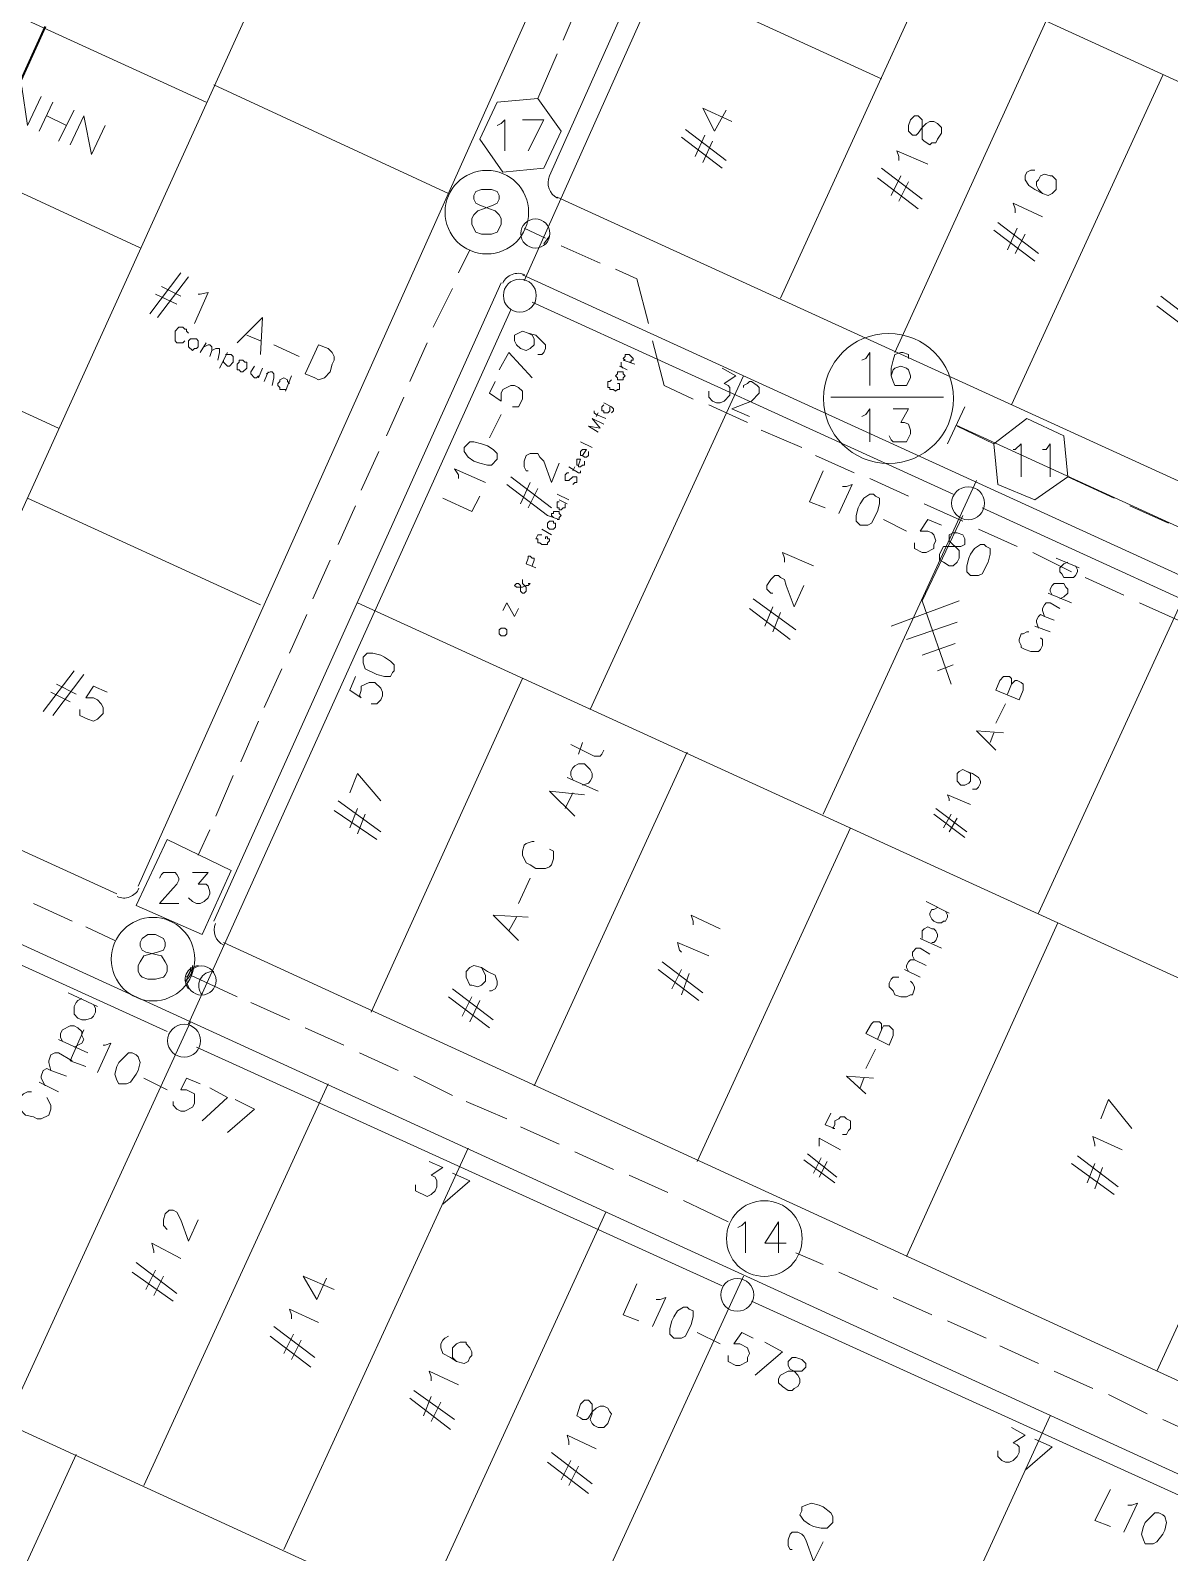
# Model space of a CAD drawing. Header units: millimetres. Extents: x 3.6 to 37.8, y 0.6 to 28.7.
# Drawn here: x 20.504 to 22.952, y 8.849 to 12.12 of the extents above; entities that cross this region are included whole.
import ezdxf

# ---------------------------------------------------------------- set-up
doc = ezdxf.new("R2010")
doc.units = ezdxf.units.MM
for name, color, linetype, true_color in [('PDF_S45$Cable-565', 23, 'Continuous', 0xdd8a6e), ('PDF_S45$Cable-840', 151, 'Continuous', 0x7fbfff), ('PDF_S45$LOTS', 254, 'Continuous', 0xdcdcdc), ('PDF_S45$Reverse$not$active', 61, 'Continuous', 0xdfff7f), ('PDF_S45$ROAD', 8, 'Continuous', 0x808080), ('PDF_S45$SDU', 157, 'Continuous', 0x396472), ('PDF_S45$Symbols-Ground', 12, 'Continuous', 0xb80000)]:
    doc.layers.add(name, color=color, linetype=linetype, true_color=true_color)
for name, color, linetype in [('PDF_S45$Passives-Highleg', 7, 'Continuous'), ('PDF_S45$Passives-Splt2way', 7, 'Continuous'), ('PDF_S45$Passives-TapOffs', 7, 'Continuous'), ('PDF_S45$pole', 7, 'Continuous'), ('PDF_S45$strand', 7, 'Continuous'), ('PDF_S45$Symbols-EndOfLine', 7, 'Continuous'), ('PDF_S45$Symbols-SelfTerminating', 7, 'Continuous')]:
    doc.layers.add(name, color=color, linetype=linetype)

msp = doc.modelspace()

# ---------------------------------------------------------------- linework, layer by layer
at = {"layer": 'PDF_S45$Cable-565', "lineweight": 13}
for points in [[(21.686, 12.1868), (21.6484, 12.0992)], [(21.6359, 12.07), (21.5942, 11.9741)], [(21.565, 11.6948), (21.6109, 11.6739)], [(21.4233, 11.5989), (21.4483, 11.6489)], [(21.6443, 11.6572), (21.7277, 11.6197)], [(21.761, 11.6072), (21.8069, 11.5863), (21.8319, 11.4904)], [(21.3691, 11.4821), (21.4108, 11.5655)], [(21.9278, 11.3278), (21.8653, 11.357), (21.8403, 11.4529)], [(21.319, 11.3653), (21.3566, 11.4487)], [(21.269, 11.2486), (21.3065, 11.332)], [(21.9612, 11.3153), (22.0446, 11.2778)], [(22.0738, 11.2611), (22.1613, 11.2236)], [(21.2148, 11.1318), (21.2523, 11.2152)], [(22.1905, 11.2069), (22.2739, 11.1694)], [(22.3073, 11.1569), (22.3907, 11.1193)], [(22.7326, 11.161), (22.8327, 11.1152)], [(21.1647, 11.0151), (21.2023, 11.0985)], [(22.424, 11.1026), (22.5074, 11.0651)], [(22.866, 11.0985), (22.9494, 11.0609)], [(22.5408, 11.0484), (22.6242, 11.0109)], [(22.6575, 10.9984), (22.7409, 10.9567)], [(21.1105, 10.8983), (21.1481, 10.9817)], [(22.7701, 10.9442), (22.8535, 10.9067)], [(21.0605, 10.7816), (21.098, 10.865)], [(22.8869, 10.89), (22.9703, 10.8525)], [(21.0063, 10.6648), (21.0438, 10.7482)], [(20.9562, 10.5481), (20.9938, 10.6356)], [(20.902, 10.4313), (20.9396, 10.5189)], [(20.8645, 10.3479), (20.8895, 10.4021)], [(20.5935, 10.2061), (20.5101, 10.2437)], [(20.6852, 10.1644), (20.6227, 10.1936)], [(20.9479, 10.0435), (20.8478, 10.0894)], [(21.0605, 9.9935), (20.9771, 10.031)], [(21.1772, 9.9393), (21.0939, 9.9768)], [(21.294, 9.8851), (21.2106, 9.9226)], [(21.4108, 9.8308), (21.3274, 9.8725)], [(21.5275, 9.7808), (21.4399, 9.8183)], [(21.6401, 9.7266), (21.5567, 9.7641)], [(21.7569, 9.6724), (21.6735, 9.7099)], [(21.8736, 9.6224), (21.7902, 9.6599)], [(22.0029, 9.5598), (21.907, 9.6057)], [(22.2072, 9.4681), (22.1488, 9.4931)], [(22.324, 9.4139), (22.2406, 9.4514)], [(22.4407, 9.3597), (22.3573, 9.3972)], [(22.5575, 9.3096), (22.4741, 9.3471)], [(22.67, 9.2554), (22.5867, 9.2929)], [(22.7868, 9.2012), (22.7034, 9.2387)], [(22.9036, 9.147), (22.8202, 9.1887)], [(23.0203, 9.097), (22.9369, 9.1345)]]:
    msp.add_lwpolyline(points, dxfattribs=at)
at = {"layer": 'PDF_S45$Cable-840', "lineweight": 40}
msp.add_lwpolyline([(20.5351, 12.1284), (20.3892, 11.8073)], dxfattribs=at)
at = {"layer": 'PDF_S45$LOTS', "lineweight": 0}
for points in [[(20.2098, 10.4813), (22.5074, 15.5477), (24.1045, 19.0587)], [(22.1155, 11.5446), (22.766, 12.9666)], [(21.8152, 12.2535), (22.3323, 12.0158)], [(22.4407, 12.2535), (25.7307, 10.7482)], [(20.8812, 11.9658), (20.3808, 12.1951)], [(22.3615, 11.4279), (22.6867, 12.1409)], [(22.6117, 11.3153), (22.9369, 12.0242)], [(21.4024, 11.7698), (20.8979, 12.0033)], [(20.7394, 11.6531), (20.2349, 11.8866)], [(20.5643, 11.2653), (20.0556, 11.4988)], [(21.7068, 10.6606), (22.0362, 11.3779)], [(22.2072, 10.4355), (22.5366, 11.1527)], [(20.9979, 10.8858), (20.4976, 11.1152)], [(22.67, 10.2228), (22.9995, 10.94)], [(25.5222, 8.9177), (21.2064, 10.89)], [(21.2356, 10.0102), (21.5609, 10.7274)], [(21.5859, 9.8517), (21.9153, 10.5689)], [(21.9362, 9.6891), (22.2656, 10.4063)], [(22.3865, 9.4848), (22.7117, 10.202)], [(20.8478, 9.9893), (20.4517, 9.1261)], [(22.9244, 9.2387), (23.2538, 9.9559)], [(21.1439, 9.8559), (20.7478, 8.9927)], [(21.4441, 9.7183), (21.048, 8.8551)], [(21.7402, 9.5807), (21.344, 8.7175)], [(22.9578, 7.9753), (19.6344, 9.5014)], [(22.0362, 9.4431), (21.6401, 8.5799)], [(22.6951, 9.1428), (22.2989, 8.2797)], [(20.6018, 9.0594), (20.2057, 8.1963)]]:
    msp.add_lwpolyline(points, dxfattribs=at)
at = {"layer": 'PDF_S45$Passives-Highleg', "lineweight": 9}
for points in [[(21.6193, 11.6781), (21.6067, 11.6614)], [(21.6151, 11.6697), (21.6151, 11.6739)]]:
    msp.add_lwpolyline(points, close=True, dxfattribs=at)
for centre in [(21.5888, 11.6836), (20.8715, 10.0782)]:
    msp.add_circle(centre, 0.0313, dxfattribs=at)
for centre, radius, start, end in [((20.8145, 10.1081), 0.0376, 303.6901, 3.1798), ((20.8666, 10.08), 0.0303, 93.9452, 220.8151), ((20.8228, 10.104), 0.0251, 311.6335, 4.7636), ((20.8958, 10.0675), 0.0303, 86.0548, 220.8151)]:
    msp.add_arc(centre, radius, start, end, dxfattribs=at)
at = {"layer": 'PDF_S45$Passives-Splt2way', "lineweight": 9}
for points in [[(21.4733, 11.7782), (21.4942, 11.7782), (21.5067, 11.774), (21.5108, 11.7656), (21.5108, 11.7573), (21.5067, 11.749), (21.4983, 11.7448), (21.4775, 11.7365), (21.465, 11.7323), (21.4566, 11.724), (21.4525, 11.7156), (21.4525, 11.7031), (21.4608, 11.6864), (21.4733, 11.6823), (21.4942, 11.6823), (21.5067, 11.6864), (21.515, 11.7031), (21.515, 11.7156), (21.5108, 11.724), (21.5025, 11.7323), (21.49, 11.7365), (21.4691, 11.7448), (21.4608, 11.749), (21.4566, 11.7573), (21.4566, 11.7656), (21.4608, 11.774)], [(20.7561, 10.1769), (20.7728, 10.1769), (20.7895, 10.1686), (20.7936, 10.1603), (20.7936, 10.1519), (20.7895, 10.1436), (20.7769, 10.1394), (20.7603, 10.1352), (20.7478, 10.1311), (20.7394, 10.1186), (20.7352, 10.1102), (20.7352, 10.0977), (20.7394, 10.0894), (20.7436, 10.0852), (20.7561, 10.081), (20.7728, 10.081), (20.7895, 10.0852), (20.7936, 10.0894), (20.7978, 10.0977), (20.7978, 10.1102), (20.7936, 10.1186), (20.7853, 10.1311), (20.7519, 10.1394), (20.7436, 10.1436), (20.7394, 10.1519), (20.7394, 10.1603), (20.7436, 10.1686)]]:
    msp.add_lwpolyline(points, close=True, dxfattribs=at)
for centre in [(21.4845, 11.7295), (20.7673, 10.1241)]:
    msp.add_circle(centre, 0.0897, dxfattribs=at)
at = {"layer": 'PDF_S45$Passives-TapOffs', "lineweight": 9}
for points in [[(21.5942, 11.9741), (21.6443, 11.9033), (21.6067, 11.824), (21.5192, 11.8157), (21.4691, 11.8866), (21.5067, 11.9658)], [(22.7326, 11.161), (22.6617, 11.111), (22.5825, 11.1443), (22.5741, 11.2319), (22.645, 11.2861), (22.7243, 11.2486)], [(20.8729, 10.1769), (20.7311, 10.2395), (20.7978, 10.3813), (20.9354, 10.3145)]]:
    msp.add_lwpolyline(points, close=True, dxfattribs=at)
for points in [[(21.5067, 11.9158), (21.515, 11.9199), (21.5233, 11.9283), (21.5233, 11.8616)], [(21.5609, 11.9283), (21.6067, 11.9283), (21.5734, 11.8616)], [(22.6158, 11.2194), (22.62, 11.2194), (22.6325, 11.2319), (22.6325, 11.161)], [(22.6784, 11.2194), (22.6867, 11.2194), (22.6951, 11.2319), (22.6951, 11.161)], [(20.7811, 10.2979), (20.7853, 10.3062), (20.7895, 10.3104), (20.8145, 10.3104), (20.8186, 10.3062), (20.8228, 10.2979), (20.8228, 10.2937), (20.8186, 10.2854), (20.8103, 10.277), (20.7811, 10.2437), (20.8228, 10.2437)], [(20.852, 10.3104), (20.8854, 10.3104), (20.8645, 10.2854), (20.8812, 10.2854), (20.8854, 10.2812), (20.8895, 10.2687), (20.8895, 10.2645), (20.8854, 10.2562), (20.877, 10.2478), (20.8687, 10.2437), (20.8603, 10.2437), (20.852, 10.2478), (20.8437, 10.2562)], [(22.0237, 9.5473), (22.0321, 9.5515), (22.0404, 9.5598), (22.0404, 9.4931)], [(22.128, 9.5139), (22.0821, 9.5139), (22.1113, 9.5598), (22.1113, 9.4931)]]:
    msp.add_lwpolyline(points, dxfattribs=at)
msp.add_circle((22.0808, 9.5236), 0.0813, dxfattribs=at)
at = {"layer": 'PDF_S45$pole', "lineweight": 0}
for points in [[(21.5817, 11.4654), (21.5859, 11.4571), (21.5859, 11.4446), (21.5776, 11.4362), (21.5692, 11.4321), (21.5567, 11.4362), (21.5484, 11.4446), (21.5442, 11.4529), (21.5442, 11.4654), (21.5609, 11.4738), (21.5734, 11.4696)], [(21.4358, 11.2236), (21.4483, 11.2361), (21.4566, 11.2361), (21.4733, 11.2319), (21.4858, 11.2277), (21.4983, 11.2194), (21.5067, 11.2111), (21.5067, 11.1986), (21.4942, 11.186), (21.4858, 11.186), (21.4691, 11.1902), (21.4566, 11.1944), (21.4441, 11.2027), (21.4358, 11.2152)], [(22.3156, 11.1235), (22.3198, 11.1193), (22.3281, 11.1152), (22.3281, 11.1026), (22.324, 11.086), (22.3114, 11.0609), (22.3031, 11.0568), (22.2864, 11.0568), (22.2781, 11.0651), (22.2781, 11.0776), (22.2823, 11.0943), (22.2864, 11.1026), (22.2948, 11.1152), (22.3073, 11.1235)], [(22.4949, 11.0401), (22.5074, 11.0359), (22.5116, 11.0276), (22.5116, 11.0151), (22.5033, 11.0109), (22.4657, 11.0109), (22.4574, 10.9942), (22.4574, 10.9817), (22.4657, 10.9776), (22.4782, 10.9692), (22.4866, 10.9692), (22.4949, 10.9776), (22.4991, 10.9859), (22.4991, 11.0026), (22.4782, 11.0234), (22.4782, 11.0359), (22.4866, 11.0401)], [(22.5533, 11.0151), (22.5575, 11.0109), (22.5658, 11.0067), (22.5658, 10.9942), (22.5616, 10.9776), (22.5491, 10.9525), (22.5408, 10.9484), (22.5241, 10.9484), (22.5158, 10.9567), (22.5158, 10.9692), (22.5199, 10.9859), (22.5241, 10.9942), (22.5324, 11.0067), (22.545, 11.0151)], [(20.7227, 9.9226), (20.7311, 9.9184), (20.7352, 9.9142), (20.7394, 9.9017), (20.7352, 9.8851), (20.7311, 9.8767), (20.7186, 9.86), (20.7102, 9.8559), (20.6935, 9.8559), (20.6894, 9.8642), (20.6852, 9.8767), (20.6894, 9.8934), (20.6935, 9.9017), (20.7144, 9.9226)], [(21.9153, 9.3763), (21.9195, 9.3722), (21.9278, 9.368), (21.9278, 9.3555), (21.9236, 9.3388), (21.9111, 9.3138), (21.9028, 9.3096), (21.8861, 9.3096), (21.8778, 9.318), (21.8778, 9.3305), (21.882, 9.3471), (21.8861, 9.3555), (21.8945, 9.368), (21.907, 9.3763)], [(22.1488, 9.2679), (22.1613, 9.2638), (22.1697, 9.2554), (22.1697, 9.2471), (22.1613, 9.2387), (22.1321, 9.2387), (22.1155, 9.2304), (22.1113, 9.2221), (22.1113, 9.2137), (22.1196, 9.2054), (22.1321, 9.197), (22.1405, 9.197), (22.1446, 9.2012), (22.153, 9.2054), (22.1572, 9.2137), (22.1572, 9.2221), (22.153, 9.2304), (22.1446, 9.2387), (22.1363, 9.2429), (22.1321, 9.2512), (22.1321, 9.2596), (22.1405, 9.2679)], [(22.9286, 8.9343), (22.9369, 8.9302), (22.9411, 8.926), (22.9453, 8.9135), (22.9411, 8.8968), (22.9369, 8.8885), (22.9244, 8.8718), (22.9161, 8.8676), (22.8994, 8.8676), (22.8952, 8.876), (22.891, 8.8885), (22.8952, 8.9051), (22.8994, 8.9135), (22.9202, 8.9343)]]:
    msp.add_lwpolyline(points, close=True, dxfattribs=at)
for points in [[(21.5734, 11.4696), (21.5901, 11.4654), (21.6109, 11.4446), (21.6109, 11.4362), (21.6067, 11.4279), (21.6026, 11.4237), (21.5942, 11.4237)], [(21.5108, 11.3904), (21.5317, 11.4279), (21.5817, 11.3737)], [(21.54, 11.3111), (21.5525, 11.3111), (21.5609, 11.3278), (21.5609, 11.3445), (21.5525, 11.3528), (21.5442, 11.357), (21.5359, 11.357), (21.5192, 11.3487), (21.515, 11.3403), (21.515, 11.3236), (21.49, 11.3403), (21.5025, 11.3653)], [(21.515, 11.2945), (21.49, 11.2444)], [(21.4233, 11.1569), (21.4233, 11.1652), (21.4149, 11.1777), (21.4816, 11.1485)], [(22.2114, 11.0943), (22.178, 11.1068), (22.2072, 11.1735)], [(22.2489, 11.1402), (22.2572, 11.1402), (22.2697, 11.1443), (22.2406, 11.0818)], [(21.4691, 11.1193), (21.4525, 11.086), (21.3899, 11.1152)], [(22.3865, 11.0443), (22.3365, 11.0693)], [(22.4032, 11.0192), (22.4032, 11.0067), (22.4199, 10.9984), (22.4282, 10.9984), (22.4449, 11.0067), (22.4449, 11.0151), (22.449, 11.0234), (22.4449, 11.0359), (22.4407, 11.0401), (22.4324, 11.0443), (22.4157, 11.0443), (22.4324, 11.0693), (22.4616, 11.0568)], [(20.6227, 9.8934), (20.5893, 9.9059), (20.6185, 9.9726)], [(20.6602, 9.9393), (20.6644, 9.9393), (20.6769, 9.9434), (20.6477, 9.8809)], [(20.7978, 9.8434), (20.7478, 9.8684)], [(20.8103, 9.8183), (20.8103, 9.81), (20.8186, 9.8017), (20.827, 9.7975), (20.8353, 9.7975), (20.852, 9.8058), (20.8562, 9.8142), (20.8562, 9.835), (20.8395, 9.8434), (20.827, 9.8434), (20.8395, 9.8684), (20.8687, 9.8559)], [(20.8895, 9.8475), (20.9271, 9.8267), (20.8729, 9.7766)], [(20.9437, 9.8225), (20.9854, 9.8017), (20.9271, 9.7516)], [(21.8111, 9.3471), (21.7777, 9.3597), (21.8069, 9.4264)], [(21.8486, 9.393), (21.8569, 9.393), (21.8694, 9.3972), (21.8403, 9.3346)], [(21.9862, 9.2971), (21.9362, 9.3221)], [(22.0029, 9.2721), (22.0029, 9.2596), (22.0196, 9.2512), (22.0279, 9.2512), (22.0446, 9.2596), (22.0446, 9.2679), (22.0487, 9.2763), (22.0446, 9.2888), (22.0279, 9.2971), (22.0154, 9.2971), (22.0321, 9.3221), (22.0571, 9.3096)], [(22.0821, 9.3013), (22.1196, 9.2804), (22.0613, 9.2304)], [(22.8243, 8.9051), (22.791, 8.9177), (22.8243, 8.9844)], [(22.8619, 8.951), (22.8702, 8.951), (22.8827, 8.9552), (22.8535, 8.8926)]]:
    msp.add_lwpolyline(points, dxfattribs=at)
for centre in [(21.5554, 11.5502), (22.5187, 11.104), (20.834, 9.9489), (22.0225, 9.4027)]:
    msp.add_circle(centre, 0.0354, dxfattribs=at)
at = {"layer": 'PDF_S45$Reverse$not$active', "lineweight": 0}
msp.add_lwpolyline([(25.762, 9.564), (25.7641, 9.6057), (25.7974, 9.639), (25.8162, 9.6786), (25.8204, 9.7245), (25.8141, 9.7683), (25.7912, 9.8079), (25.4909, 9.9455), (25.3888, 9.9455), (22.4928, 11.2715)], dxfattribs=at)
at = {"layer": 'PDF_S45$ROAD', "lineweight": 0}
for points in [[(20.7352, 10.2812), (24.5548, 18.8127)], [(21.6359, 11.7615), (25.8892, 9.8183)], [(25.8141, 9.6515), (21.5609, 11.5947)], [(21.515, 11.578), (20.8979, 10.2061)], [(19.7303, 10.7023), (20.6894, 10.2645)], [(20.9187, 10.1603), (25.1594, 8.213)]]:
    msp.add_lwpolyline(points, dxfattribs=at)
for points in [[(22.228, 13.1709), (21.6193, 11.8073, 0.412081), (21.6366, 11.7598)], [(19.6092, 10.5183, -0.414157), (19.6553, 10.5355), (23.3247, 8.8551, -0.414663), (23.3432, 8.8082)]]:
    msp.add_lwpolyline(points, format="xyb", dxfattribs=at)
for centre, start, end in [((21.5513, 11.5627), 65.4566, 155.8739), ((20.7047, 10.2909), 245.3961, 335.8739), ((20.9341, 10.1866), 155.8741, 245.3961)]:
    msp.add_arc(centre, 0.0354, start, end, dxfattribs=at)
at = {"layer": 'PDF_S45$SDU', "lineweight": 0}
for points in [[(20.4559, 11.9324), (20.4851, 11.9992), (20.4976, 11.9158), (20.5268, 11.9783)], [(20.5226, 11.9033), (20.5518, 11.9658)], [(20.5643, 11.8824), (20.5976, 11.9491)], [(21.9987, 11.9491), (21.9737, 11.9033), (21.9487, 11.9533), (22.0112, 11.9241)], [(20.581, 11.9158), (20.5393, 11.9366)], [(20.5893, 11.8741), (20.6185, 11.9366), (20.6352, 11.8532), (20.6644, 11.9158)], [(21.9987, 11.8407), (21.9111, 11.9074)], [(21.9904, 11.824), (21.9028, 11.8907)], [(21.9528, 11.8949), (21.932, 11.849)], [(21.9695, 11.8824), (21.9487, 11.8365)], [(22.3698, 11.8407), (22.3698, 11.849), (22.3657, 11.8616), (22.4324, 11.8324)], [(22.4199, 11.7573), (22.3323, 11.824)], [(22.6784, 11.7698), (22.6617, 11.7782), (22.6492, 11.7865), (22.6409, 11.799), (22.6409, 11.8073), (22.645, 11.8157), (22.6534, 11.8199), (22.6617, 11.8199)], [(22.4115, 11.7365), (22.324, 11.8032)], [(22.374, 11.8073), (22.3531, 11.7656)], [(22.3907, 11.7948), (22.3698, 11.7531)], [(22.62, 11.7281), (22.62, 11.7365), (22.6158, 11.749), (22.6784, 11.7198)], [(22.6617, 11.6239), (22.5741, 11.6906)], [(22.67, 11.6406), (22.5825, 11.7073)], [(22.6242, 11.6948), (22.6033, 11.6489)], [(22.6409, 11.6823), (22.62, 11.6406)], [(20.7603, 11.5113), (20.827, 11.5989)], [(20.7769, 11.5029), (20.8437, 11.5905)], [(20.8186, 11.5321), (20.7728, 11.553)], [(20.827, 11.5488), (20.7853, 11.5697)], [(20.8645, 11.553), (20.8687, 11.553), (20.8854, 11.5572), (20.8562, 11.4904)], [(23.0203, 11.4821), (22.9327, 11.5488)], [(23.012, 11.4613), (22.9244, 11.528)], [(20.8353, 11.4529), (20.8312, 11.4487), (20.8186, 11.4487), (20.8145, 11.4529), (20.8145, 11.4738), (20.8228, 11.4821), (20.8312, 11.4821), (20.8353, 11.4779), (20.8395, 11.4779), (20.8395, 11.4738), (20.8437, 11.4696)], [(20.9479, 11.4487), (21.0021, 11.5029), (20.9979, 11.4237)], [(20.9979, 11.4529), (20.9688, 11.4654)], [(20.8687, 11.4279), (20.8812, 11.4487)], [(20.877, 11.4404), (20.8854, 11.4446), (20.8895, 11.4446), (20.8937, 11.4404), (20.8937, 11.4321), (20.8895, 11.4196)], [(20.8937, 11.4321), (20.902, 11.4362), (20.9104, 11.4362), (20.9104, 11.4279), (20.9062, 11.4112)], [(20.9104, 11.3945), (20.9271, 11.4279)], [(20.9229, 11.4237), (20.9354, 11.4237), (20.9396, 11.4196), (20.9396, 11.407), (20.9312, 11.3987), (20.9271, 11.3987), (20.9187, 11.407), (20.9187, 11.4112)], [(21.0813, 11.4196), (21.0271, 11.4446)], [(21.7819, 11.4112), (21.7777, 11.4154), (21.7819, 11.4196), (21.7819, 11.4237), (21.7902, 11.4237), (21.7986, 11.4154), (21.7986, 11.4112), (21.7944, 11.4112), (21.7944, 11.407), (21.7902, 11.407)], [(20.9938, 11.3779), (20.9896, 11.3737), (20.9854, 11.3737), (20.9771, 11.382), (20.9771, 11.3862), (20.9854, 11.3987)], [(20.9938, 11.3737), (21.0021, 11.3945)], [(21.0063, 11.3653), (21.0146, 11.3862)], [(21.0105, 11.382), (21.0188, 11.3862), (21.023, 11.3862), (21.0271, 11.382), (21.0271, 11.3737), (21.023, 11.357)], [(21.786, 11.3904), (21.7694, 11.3987)], [(21.7777, 11.3945), (21.7735, 11.3987), (21.7735, 11.407)], [(21.8027, 11.4029), (21.7777, 11.4112)], [(21.0522, 11.3487), (21.0396, 11.3487), (21.0396, 11.3528), (21.0355, 11.357), (21.0355, 11.3612), (21.0396, 11.3653), (21.0396, 11.3695), (21.048, 11.3737), (21.0563, 11.3695), (21.0563, 11.3653), (21.0605, 11.3612)], [(21.0522, 11.3445), (21.0647, 11.3779)], [(21.7652, 11.3612), (21.7694, 11.3612), (21.7694, 11.3487), (21.7652, 11.3487), (21.761, 11.3445), (21.7569, 11.3487), (21.7485, 11.3487), (21.7485, 11.3528), (21.7443, 11.3528), (21.7443, 11.3653), (21.7485, 11.3653), (21.7527, 11.3695)], [(21.736, 11.3195), (21.7527, 11.3111), (21.7569, 11.307), (21.7569, 11.3028), (21.7527, 11.2986)], [(21.7235, 11.2569), (21.7026, 11.2694), (21.7277, 11.2653), (21.711, 11.2861), (21.736, 11.2736)], [(21.7402, 11.2861), (21.7193, 11.2945), (21.7152, 11.2986), (21.7152, 11.3028)], [(21.7235, 11.2986), (21.7193, 11.2903)], [(21.7485, 11.3111), (21.7485, 11.3028), (21.7443, 11.2986), (21.736, 11.2986), (21.736, 11.3028), (21.7318, 11.3028), (21.7318, 11.3111), (21.736, 11.3153)], [(21.711, 11.2236), (21.686, 11.2361)], [(21.5734, 11.1735), (21.5692, 11.1735), (21.565, 11.1819), (21.565, 11.1944), (21.5692, 11.2069), (21.5776, 11.2111), (21.5942, 11.2111), (21.5984, 11.2027), (21.6067, 11.1944), (21.6234, 11.1485), (21.6401, 11.1902)], [(21.6943, 11.1944), (21.6943, 11.186), (21.6901, 11.186), (21.686, 11.1819), (21.6818, 11.1819), (21.6818, 11.186), (21.6776, 11.186), (21.6776, 11.1986), (21.686, 11.1986), (21.6818, 11.186)], [(21.7026, 11.2152), (21.7026, 11.2069), (21.6985, 11.2027), (21.6943, 11.2027), (21.6901, 11.2069), (21.686, 11.2069), (21.686, 11.2152), (21.6901, 11.2194), (21.6985, 11.2194), (21.6901, 11.2069)], [(21.6234, 11.0943), (21.5359, 11.161)], [(21.6693, 11.1443), (21.6735, 11.1485), (21.6776, 11.1485), (21.6776, 11.161), (21.6693, 11.161), (21.6609, 11.1527), (21.6526, 11.1527), (21.6526, 11.1652), (21.6568, 11.1694), (21.6609, 11.1694)], [(21.686, 11.1735), (21.686, 11.1694), (21.6818, 11.1694), (21.6609, 11.1819)], [(21.6735, 11.1819), (21.6693, 11.1735)], [(21.6276, 11.0735), (21.6234, 11.0776), (21.6234, 11.0818), (21.6276, 11.0818), (21.6276, 11.086), (21.6401, 11.086), (21.6401, 11.0818), (21.6443, 11.0776), (21.6401, 11.0735), (21.6401, 11.0693), (21.6151, 11.0776), (21.5275, 11.1443)], [(21.5776, 11.1485), (21.5567, 11.1026)], [(21.5942, 11.136), (21.5734, 11.0943)], [(21.6609, 11.111), (21.6359, 11.1235)], [(21.6526, 11.1026), (21.6526, 11.0943), (21.6484, 11.0943), (21.6443, 11.0901), (21.6401, 11.0901), (21.6401, 11.0943), (21.6359, 11.0943), (21.6359, 11.1068), (21.6401, 11.1068)], [(21.6568, 11.1026), (21.6401, 11.111)], [(21.6401, 11.0693), (21.6359, 11.0693)], [(21.6109, 11.0276), (21.6109, 11.0318), (21.6151, 11.0318), (21.6151, 11.0276), (21.6193, 11.0276), (21.6193, 11.0234), (21.6151, 11.0192), (21.6151, 11.0151), (21.6026, 11.0151), (21.5984, 11.0192), (21.5942, 11.0192), (21.5942, 11.0276), (21.5901, 11.0276), (21.5942, 11.0359), (21.6026, 11.0359)], [(21.6234, 11.0359), (21.6026, 11.0484)], [(22.1238, 10.9776), (22.1238, 10.9859), (22.1196, 10.9984), (22.1863, 10.9692)], [(21.5901, 10.965), (21.5692, 10.9734), (21.5734, 10.9859), (21.5734, 10.9901), (21.5776, 10.9901), (21.5817, 10.9859), (21.5859, 10.9859), (21.5859, 10.9817), (21.5817, 10.9692)], [(22.7576, 10.965), (22.7076, 10.9859)], [(22.7493, 10.9692), (22.7534, 10.9609), (22.7534, 10.9567), (22.7493, 10.9484), (22.7451, 10.9442), (22.7243, 10.9442), (22.7201, 10.9525), (22.7159, 10.9567), (22.7159, 10.965), (22.7243, 10.9734), (22.7326, 10.9776)], [(21.5734, 10.9317), (21.5776, 10.9317), (21.5734, 10.9275), (21.5692, 10.9275), (21.5609, 10.9233), (21.5484, 10.9233), (21.5442, 10.9275), (21.5484, 10.9317), (21.5525, 10.9317), (21.5567, 10.9275), (21.5567, 10.915), (21.5609, 10.9108), (21.565, 10.9108), (21.5692, 10.915), (21.5692, 10.9233), (21.5609, 10.9317), (21.5609, 10.94)], [(22.0988, 10.9108), (22.0946, 10.9108), (22.0863, 10.9192), (22.0863, 10.9275), (22.0946, 10.94), (22.103, 10.9484), (22.1113, 10.9484), (22.1155, 10.9442), (22.1238, 10.94), (22.128, 10.9275), (22.1446, 10.8816), (22.1655, 10.9275)], [(22.6992, 10.9067), (22.6951, 10.915), (22.6951, 10.9192), (22.6992, 10.9275), (22.7034, 10.9317), (22.7243, 10.9317), (22.7284, 10.9233), (22.7326, 10.9192), (22.7326, 10.9108), (22.7243, 10.9025), (22.7159, 10.8983)], [(22.1488, 10.8316), (22.0571, 10.8983)], [(22.7409, 10.89), (22.6909, 10.9108)], [(21.5192, 10.8733), (21.5275, 10.89), (21.5442, 10.8608), (21.5525, 10.8775)], [(22.1363, 10.8108), (22.0487, 10.8775)], [(22.0988, 10.8816), (22.0821, 10.8399)], [(22.1155, 10.8691), (22.0988, 10.8274)], [(22.67, 10.8358), (22.6659, 10.8483), (22.6659, 10.8525), (22.67, 10.8608), (22.6742, 10.865), (22.6826, 10.8608), (22.7034, 10.8525)], [(22.6826, 10.8608), (22.6784, 10.8733), (22.6784, 10.8775), (22.6826, 10.8858), (22.6867, 10.89), (22.6951, 10.89), (22.7159, 10.8775)], [(22.6951, 10.8274), (22.6617, 10.8399)], [(22.6742, 10.8149), (22.6784, 10.8108), (22.6784, 10.7982), (22.6742, 10.7899), (22.67, 10.7857), (22.6534, 10.7857), (22.6409, 10.7899), (22.6325, 10.7941), (22.6325, 10.7982), (22.6283, 10.8066), (22.6283, 10.8108), (22.6325, 10.8233), (22.6367, 10.8233), (22.645, 10.8274), (22.6492, 10.8274)], [(20.5309, 10.6565), (20.5976, 10.744)], [(20.5518, 10.6481), (20.6185, 10.7357)], [(22.6117, 10.7149), (22.62, 10.7232), (22.6242, 10.7232), (22.6325, 10.719), (22.6367, 10.7149), (22.6367, 10.7023), (22.6283, 10.6815), (22.5783, 10.7023), (22.5867, 10.7232), (22.595, 10.7315), (22.6075, 10.7315), (22.6117, 10.7274), (22.6117, 10.7149), (22.6033, 10.694)], [(20.5893, 10.6773), (20.5476, 10.6982)], [(20.6018, 10.694), (20.5601, 10.7149)], [(20.6102, 10.6606), (20.6102, 10.6481), (20.6268, 10.6398), (20.6393, 10.6356), (20.6477, 10.6398), (20.6602, 10.6523), (20.6602, 10.6648), (20.656, 10.6732), (20.6477, 10.6815), (20.6393, 10.6857), (20.6227, 10.6857), (20.6393, 10.7107), (20.6685, 10.6982)], [(22.5992, 10.6732), (22.5783, 10.6315)], [(22.5783, 10.5731), (22.5366, 10.6148), (22.595, 10.6106)], [(22.5741, 10.6106), (22.5658, 10.5898)], [(21.736, 10.5731), (21.7318, 10.5647), (21.7277, 10.5606), (21.7152, 10.5606), (21.6651, 10.5856)], [(21.6901, 10.5898), (21.6818, 10.5647)], [(21.6693, 10.5105), (21.6651, 10.5189), (21.6651, 10.5272), (21.6693, 10.5355), (21.6735, 10.5397), (21.6818, 10.5439), (21.6943, 10.5439), (21.7068, 10.5314), (21.711, 10.523), (21.711, 10.5147), (21.7068, 10.5064), (21.7026, 10.5022), (21.6901, 10.498)], [(21.1898, 10.4813), (21.2064, 10.523), (21.2565, 10.4647)], [(21.7235, 10.4855), (21.6568, 10.5147)], [(22.5158, 10.5272), (22.5241, 10.523), (22.5241, 10.5064), (22.5199, 10.5022), (22.5116, 10.498), (22.5033, 10.498), (22.4949, 10.5064), (22.4949, 10.523), (22.4991, 10.5272), (22.5074, 10.5314), (22.5158, 10.5272), (22.5283, 10.523), (22.5408, 10.5147), (22.545, 10.5064), (22.545, 10.5022), (22.5408, 10.4939), (22.5366, 10.4897), (22.5283, 10.4897)], [(21.6735, 10.4313), (21.6193, 10.4855), (21.6943, 10.4772)], [(21.6693, 10.4813), (21.6526, 10.448)], [(22.4782, 10.4647), (22.4782, 10.4688), (22.4741, 10.4772), (22.5241, 10.4563)], [(21.2481, 10.3813), (21.1564, 10.4438)], [(21.2565, 10.3979), (21.1647, 10.4647)], [(21.2064, 10.448), (21.1898, 10.4063)], [(21.2231, 10.4355), (21.2064, 10.3938)], [(22.5116, 10.3854), (22.4449, 10.4355)], [(22.5158, 10.3979), (22.449, 10.448)], [(22.4824, 10.4355), (22.4657, 10.4063)], [(22.4949, 10.4271), (22.4782, 10.3979)], [(21.6193, 10.3604), (21.6276, 10.3562), (21.6276, 10.3396), (21.6234, 10.3271), (21.6193, 10.3229), (21.6109, 10.3187), (21.5901, 10.3187), (21.5776, 10.3271), (21.5692, 10.3312), (21.5609, 10.3479), (21.5609, 10.3562), (21.565, 10.3688), (21.5692, 10.3729), (21.5817, 10.3771), (21.5859, 10.3771)], [(21.5776, 10.2979), (21.5525, 10.2437)], [(22.4782, 10.2228), (22.4282, 10.2478)], [(21.5525, 10.1644), (21.4983, 10.2186), (21.5734, 10.2145)], [(21.5484, 10.2145), (21.5317, 10.1853)], [(21.9278, 10.1978), (21.9278, 10.2061), (21.9236, 10.2186), (21.9862, 10.1895)], [(22.4699, 10.227), (22.4741, 10.2186), (22.4741, 10.2145), (22.4699, 10.2061), (22.4657, 10.2061), (22.4616, 10.202), (22.4532, 10.202), (22.4449, 10.2061), (22.4407, 10.2103), (22.4365, 10.2186), (22.4365, 10.2228), (22.4407, 10.2312), (22.4449, 10.2312), (22.4532, 10.2353)], [(22.4199, 10.1686), (22.4199, 10.1853), (22.424, 10.1895), (22.4324, 10.1936), (22.4407, 10.1895), (22.4449, 10.1895), (22.449, 10.1853), (22.4532, 10.1769), (22.4532, 10.1728), (22.449, 10.1644), (22.4449, 10.1603), (22.4407, 10.1603)], [(21.9028, 10.1394), (21.8986, 10.1436), (21.8945, 10.1603), (21.9612, 10.1311)], [(22.4032, 10.1227), (22.399, 10.1311), (22.399, 10.1394), (22.4073, 10.1478), (22.4157, 10.1478), (22.4365, 10.1352)], [(22.4616, 10.1478), (22.4157, 10.1686)], [(21.4733, 10.1061), (21.4816, 10.0894), (21.4816, 10.0769), (21.4733, 10.0685), (21.465, 10.0644), (21.4525, 10.0685), (21.4483, 10.0685), (21.4399, 10.0852), (21.4399, 10.0977), (21.4483, 10.1061), (21.4566, 10.1102), (21.4733, 10.1061), (21.4858, 10.0977), (21.5025, 10.0894), (21.5067, 10.0769), (21.5067, 10.0685), (21.5025, 10.0602), (21.4942, 10.056), (21.49, 10.056)], [(21.9487, 10.0518), (21.8611, 10.1186)], [(22.3907, 10.0977), (22.3865, 10.1061), (22.3865, 10.1102), (22.3907, 10.1186), (22.3948, 10.1227), (22.4032, 10.1227), (22.4282, 10.1102)], [(21.9403, 10.0352), (21.8528, 10.1019)], [(21.9028, 10.1019), (21.882, 10.0602)], [(21.9195, 10.0935), (21.9028, 10.0477)], [(22.3948, 10.0769), (22.399, 10.0727), (22.4032, 10.0644), (22.4032, 10.0602), (22.399, 10.0477), (22.3948, 10.0477), (22.3865, 10.0435), (22.374, 10.0435), (22.3615, 10.0477), (22.3573, 10.056), (22.349, 10.0644), (22.349, 10.0727), (22.3531, 10.081), (22.3573, 10.0852), (22.3698, 10.0852)], [(22.4157, 10.0852), (22.3823, 10.1019)], [(20.6477, 10.0227), (20.5851, 10.0518)], [(21.49, 9.9768), (21.4024, 10.0435)], [(21.4983, 9.9935), (21.4108, 10.0602)], [(21.4525, 10.0435), (21.4316, 10.0018)], [(20.6393, 10.0268), (20.6435, 10.0185), (20.6435, 10.0102), (20.6393, 10.0018), (20.6352, 9.9976), (20.6227, 9.9935), (20.6143, 9.9935), (20.606, 9.9976), (20.5976, 10.006), (20.5976, 10.0227), (20.6018, 10.031), (20.606, 10.0352), (20.6143, 10.0393)], [(21.4691, 10.0352), (21.4483, 9.9893)], [(20.5726, 9.9476), (20.5685, 9.9559), (20.5685, 9.9643), (20.5726, 9.9726), (20.5893, 9.981), (20.5976, 9.981), (20.606, 9.9768), (20.6143, 9.9685), (20.6143, 9.9601), (20.6185, 9.9518), (20.6143, 9.9434), (20.5976, 9.9351)], [(22.3323, 9.9726), (22.3365, 9.981), (22.349, 9.981), (22.3573, 9.9726), (22.3573, 9.9601), (22.349, 9.9393), (22.2989, 9.9643), (22.3114, 9.9851), (22.3156, 9.9893), (22.3281, 9.9893), (22.3323, 9.9851), (22.3323, 9.9726), (22.324, 9.9518)], [(20.6268, 9.9226), (20.5643, 9.9518)], [(20.5476, 9.8851), (20.5434, 9.9017), (20.5434, 9.9059), (20.5476, 9.9184), (20.5559, 9.9226), (20.5643, 9.9226), (20.5935, 9.9059)], [(22.3198, 9.9309), (22.2989, 9.8892)], [(20.5351, 9.8517), (20.5268, 9.8684), (20.5268, 9.8725), (20.5309, 9.8851), (20.5393, 9.8892), (20.5476, 9.8851), (20.581, 9.8725)], [(20.5643, 9.8392), (20.5226, 9.86)], [(22.2989, 9.835), (22.2572, 9.8725), (22.3156, 9.8684)], [(22.2948, 9.8684), (22.2864, 9.8475)], [(20.5393, 9.8267), (20.5476, 9.81), (20.5476, 9.8017), (20.5434, 9.7891), (20.5268, 9.7808), (20.5184, 9.7808), (20.5101, 9.785), (20.4934, 9.7891), (20.4809, 9.8017), (20.4767, 9.8142), (20.4767, 9.8183), (20.4851, 9.8308), (20.4892, 9.835), (20.4976, 9.8392), (20.5059, 9.8392)], [(22.8035, 9.7808), (22.8202, 9.8225), (22.8702, 9.76)], [(22.2239, 9.7933), (22.2114, 9.7683), (22.2322, 9.76), (22.228, 9.76), (22.2322, 9.7683), (22.2322, 9.7766), (22.2406, 9.7808), (22.2447, 9.785), (22.2531, 9.785), (22.2572, 9.7808), (22.2656, 9.7766), (22.2656, 9.76), (22.2614, 9.7558), (22.2572, 9.7475), (22.2489, 9.7475)], [(22.1989, 9.7224), (22.1989, 9.7391), (22.2447, 9.7141)], [(22.791, 9.7224), (22.791, 9.7266), (22.7868, 9.7433), (22.8494, 9.7141)], [(22.2322, 9.6432), (22.1655, 9.6932)], [(22.2364, 9.6557), (22.1738, 9.7058)], [(22.203, 9.6974), (22.1863, 9.6641)], [(22.2155, 9.6891), (22.1989, 9.6557)], [(22.8327, 9.6182), (22.7409, 9.6849)], [(22.841, 9.6349), (22.7534, 9.7016)], [(22.791, 9.6849), (22.7743, 9.6432)], [(22.8077, 9.6766), (22.791, 9.6307)], [(20.7978, 9.5431), (20.7895, 9.5515), (20.7895, 9.564), (20.7936, 9.5765), (20.802, 9.5848), (20.8103, 9.5848), (20.8186, 9.5807), (20.827, 9.564), (20.8437, 9.5181), (20.8645, 9.564)], [(20.7686, 9.4931), (20.7686, 9.4973), (20.7644, 9.5139), (20.827, 9.4806)], [(20.8186, 9.4055), (20.7311, 9.4722)], [(20.7728, 9.4556), (20.7519, 9.4139)], [(20.8103, 9.3888), (20.7227, 9.4514)], [(20.7895, 9.4431), (20.7686, 9.4014)], [(21.1397, 9.4389), (21.1189, 9.393), (21.0897, 9.4431), (21.1564, 9.4139)], [(21.0647, 9.3513), (21.0647, 9.3597), (21.0605, 9.3722), (21.123, 9.343)], [(21.1147, 9.2679), (21.0271, 9.3346)], [(21.1064, 9.2471), (21.0188, 9.3138)], [(21.0688, 9.318), (21.048, 9.2763)], [(21.0855, 9.3054), (21.0647, 9.2638)], [(21.4191, 9.2596), (21.4066, 9.2679), (21.3899, 9.2763), (21.3857, 9.2888), (21.3857, 9.2971), (21.3899, 9.3054), (21.3941, 9.3096), (21.4024, 9.3138)], [(21.3649, 9.2179), (21.3649, 9.2262), (21.3607, 9.2387), (21.4233, 9.2095)], [(21.4149, 9.1345), (21.3274, 9.197)], [(21.4066, 9.1136), (21.319, 9.1804)], [(21.3649, 9.1845), (21.3482, 9.1428)], [(21.3857, 9.172), (21.3649, 9.1303)], [(21.6609, 9.0803), (21.6609, 9.0886), (21.6568, 9.1011), (21.7193, 9.0719)], [(21.711, 8.9969), (21.6234, 9.0636)], [(21.7026, 8.976), (21.6151, 9.0428)], [(21.6651, 9.0469), (21.6443, 9.0052)], [(21.6818, 9.0344), (21.6609, 8.9927)], [(22.1405, 8.8551), (22.1363, 8.8551), (22.1321, 8.8634), (22.1321, 8.876), (22.1363, 8.8885), (22.1405, 8.8926), (22.153, 8.8926), (22.1613, 8.8885), (22.1655, 8.8843), (22.1697, 8.876), (22.1863, 8.8301), (22.2072, 8.8718)]]:
    msp.add_lwpolyline(points, dxfattribs=at)
for points in [[(22.3907, 11.9158), (22.3948, 11.9283), (22.4032, 11.9366), (22.4115, 11.9366), (22.4199, 11.9283), (22.4199, 11.8866), (22.424, 11.8824), (22.4365, 11.8741), (22.4407, 11.8782), (22.449, 11.8782), (22.4532, 11.8866), (22.4616, 11.8991), (22.4616, 11.9116), (22.4532, 11.9199), (22.4449, 11.9241), (22.4365, 11.9241), (22.4282, 11.9199), (22.4199, 11.9116), (22.4115, 11.8991), (22.4073, 11.8949), (22.399, 11.8949), (22.3907, 11.9033)], [(22.67, 11.7782), (22.6659, 11.7865), (22.6659, 11.7948), (22.67, 11.799), (22.6742, 11.8073), (22.6826, 11.8115), (22.6951, 11.8073), (22.6992, 11.8073), (22.7076, 11.799), (22.7076, 11.7782), (22.6992, 11.7698), (22.6909, 11.7656), (22.6784, 11.7698)], [(20.8478, 11.4571), (20.8603, 11.4571), (20.8645, 11.4529), (20.8645, 11.4404), (20.8603, 11.4362), (20.8562, 11.4362), (20.852, 11.4321), (20.8437, 11.4404), (20.8437, 11.4529)], [(21.123, 11.4446), (21.1439, 11.4362), (21.1522, 11.4279), (21.1564, 11.4196), (21.1564, 11.4112), (21.1522, 11.4029), (21.1481, 11.3862), (21.1356, 11.3737), (21.123, 11.3695), (21.1147, 11.3737), (21.0939, 11.382)], [(20.9604, 11.4112), (20.9646, 11.407), (20.9688, 11.407), (20.9688, 11.3945), (20.9604, 11.3862), (20.9562, 11.3862), (20.9521, 11.3904), (20.9479, 11.3904), (20.9479, 11.4029), (20.9521, 11.407), (20.9521, 11.4112)], [(21.761, 11.3779), (21.7652, 11.382), (21.7652, 11.3862), (21.7777, 11.3862), (21.7777, 11.382), (21.7819, 11.3779), (21.7777, 11.3737), (21.7777, 11.3695), (21.7652, 11.3695), (21.7652, 11.3737)], [(21.6151, 11.0526), (21.6151, 11.0609), (21.6193, 11.0651), (21.6276, 11.0651), (21.6276, 11.0609), (21.6318, 11.0609), (21.6318, 11.0526), (21.6276, 11.0484), (21.6193, 11.0484)], [(21.5108, 10.8233), (21.5108, 10.8316), (21.515, 10.8358), (21.5233, 10.8358), (21.5275, 10.8316), (21.5275, 10.8233), (21.5233, 10.8191), (21.515, 10.8191)], [(21.4108, 9.2679), (21.4108, 9.2888), (21.4191, 9.2971), (21.4274, 9.3013), (21.4399, 9.3013), (21.4399, 9.2971), (21.4483, 9.2888), (21.4525, 9.2804), (21.4525, 9.2721), (21.4483, 9.2679), (21.4441, 9.2596), (21.4358, 9.2554), (21.4191, 9.2596)], [(21.6776, 9.1428), (21.686, 9.1678), (21.6943, 9.1762), (21.7026, 9.1762), (21.711, 9.1678), (21.711, 9.147), (21.7068, 9.1345), (21.711, 9.1261), (21.7152, 9.122), (21.7235, 9.1178), (21.736, 9.1178), (21.7443, 9.1261), (21.7485, 9.1387), (21.7527, 9.147), (21.7485, 9.1512), (21.7443, 9.1595), (21.736, 9.1637), (21.7277, 9.1637), (21.7193, 9.1595), (21.711, 9.1512), (21.7026, 9.1387), (21.6985, 9.1345), (21.6901, 9.1345), (21.686, 9.1387)], [(22.1613, 8.9385), (22.1613, 8.9468), (22.1697, 8.951), (22.1822, 8.9552), (22.1989, 8.951), (22.2072, 8.9468), (22.2239, 8.9343), (22.228, 8.926), (22.228, 8.9135), (22.2155, 8.901), (22.203, 8.901), (22.1863, 8.9051), (22.178, 8.9093), (22.1655, 8.9177), (22.1572, 8.9302)]]:
    msp.add_lwpolyline(points, close=True, dxfattribs=at)
at = {"layer": 'PDF_S45$strand', "color": 254, "lineweight": 0, "true_color": 0xdcdcdc}
for points in [[(21.565, 11.5822), (22.2489, 13.1125)], [(20.8437, 9.9851), (21.5359, 11.5196)], [(22.4866, 11.1235), (21.5817, 11.5363)], [(23.871, 10.4897), (22.5491, 11.0943)], [(19.3592, 10.6231), (20.7978, 9.9685)], [(21.9904, 9.4222), (20.8603, 9.9351)], [(23.2663, 8.8384), (22.0529, 9.3888)]]:
    msp.add_lwpolyline(points, dxfattribs=at)
at = {"layer": 'PDF_S45$strand', "lineweight": 0}
for points in [[(21.9904, 11.3945), (22.0196, 11.3779), (21.9945, 11.3612), (22.0029, 11.357), (22.007, 11.3528), (22.007, 11.3362), (21.9945, 11.3236), (21.9862, 11.3195), (21.9779, 11.3195), (21.9695, 11.3236), (21.9612, 11.332), (21.9612, 11.3445)], [(22.0362, 11.3528), (22.0362, 11.357), (22.0446, 11.3612), (22.0487, 11.3653), (22.0529, 11.3653), (22.0654, 11.357), (22.0696, 11.3528), (22.0696, 11.3403), (22.0529, 11.3236), (22.0112, 11.307), (22.0487, 11.2903)], [(21.2356, 10.6732), (21.2481, 10.6732), (21.2565, 10.6815), (21.2606, 10.6898), (21.2606, 10.6982), (21.2565, 10.7065), (21.244, 10.719), (21.2315, 10.719), (21.2148, 10.7107), (21.2148, 10.7023), (21.2106, 10.6898), (21.2148, 10.6857), (21.1898, 10.7023), (21.2023, 10.7315)], [(21.3607, 9.6891), (21.3899, 9.6766), (21.3649, 9.6599), (21.3732, 9.6557), (21.3774, 9.6474), (21.3774, 9.6349), (21.3732, 9.6265), (21.3649, 9.6182), (21.3566, 9.614), (21.3315, 9.6265), (21.3315, 9.639)], [(21.4108, 9.6641), (21.4483, 9.6474), (21.3899, 9.5973)], [(22.6117, 9.1178), (22.6409, 9.1011), (22.6158, 9.0844), (22.6242, 9.0803), (22.6283, 9.0761), (22.6283, 9.0636), (22.6242, 9.0553), (22.6158, 9.0469), (22.6075, 9.0428), (22.5992, 9.0428), (22.5908, 9.0469), (22.5825, 9.0553), (22.5825, 9.0678)], [(22.6617, 9.0928), (22.6992, 9.0761), (22.6409, 9.0261)]]:
    msp.add_lwpolyline(points, dxfattribs=at)
msp.add_lwpolyline([(21.2189, 10.7607), (21.2189, 10.7732), (21.2273, 10.7816), (21.2398, 10.7816), (21.2565, 10.7774), (21.2648, 10.7732), (21.2773, 10.7649), (21.2857, 10.7566), (21.2857, 10.744), (21.2815, 10.7399), (21.2773, 10.7315), (21.2648, 10.7315), (21.2481, 10.7357), (21.2231, 10.7482)], close=True, dxfattribs=at)
at = {"layer": 'PDF_S45$Symbols-EndOfLine', "lineweight": 9}
for points in [[(22.2906, 11.4112), (22.2989, 11.4154), (22.3073, 11.4279), (22.3073, 11.357)], [(22.3531, 11.3779), (22.3531, 11.3945), (22.3573, 11.4112), (22.3615, 11.4237), (22.374, 11.4279), (22.3782, 11.4279), (22.3907, 11.4237), (22.3907, 11.4154)], [(22.2906, 11.2903), (22.2989, 11.2945), (22.3073, 11.307), (22.3073, 11.2361)], [(22.3573, 11.307), (22.3907, 11.307), (22.374, 11.2778), (22.3823, 11.2778), (22.3907, 11.2736), (22.3948, 11.2611), (22.3948, 11.2528), (22.3865, 11.2361), (22.3573, 11.2361), (22.3531, 11.2403), (22.349, 11.2486)]]:
    msp.add_lwpolyline(points, dxfattribs=at)
msp.add_lwpolyline([(22.3573, 11.3904), (22.3615, 11.3945), (22.374, 11.3987), (22.3865, 11.3945), (22.3907, 11.3904), (22.3948, 11.3779), (22.3948, 11.3737), (22.3865, 11.357), (22.3615, 11.357), (22.3573, 11.3653), (22.3531, 11.3779)], close=True, dxfattribs=at)
at = {"layer": 'PDF_S45$Symbols-EndOfLine', "color": 15, "lineweight": 0, "true_color": 0x954a4a}
msp.add_lwpolyline([(22.4657, 11.332), (22.2239, 11.332)], dxfattribs=at)
msp.add_circle((22.3477, 11.3292), 0.1397, dxfattribs=at)
at = {"layer": 'PDF_S45$Symbols-Ground', "lineweight": 0}
for points in [[(22.4824, 10.7149), (22.4199, 10.8942), (22.5074, 11.0776)], [(22.4991, 10.8942), (22.3531, 10.8399)], [(22.4949, 10.8483), (22.3865, 10.8108)], [(22.4907, 10.8024), (22.4199, 10.7774)], [(22.4866, 10.7566), (22.4532, 10.744)]]:
    msp.add_lwpolyline(points, dxfattribs=at)
at = {"layer": 'PDF_S45$Symbols-SelfTerminating', "lineweight": 9}
for points in [[(22.5116, 11.3111), (22.4741, 11.2319)], [(22.4949, 11.2694), (22.5741, 11.2319)]]:
    msp.add_lwpolyline(points, dxfattribs=at)

doc.saveas('drawing.dxf')
